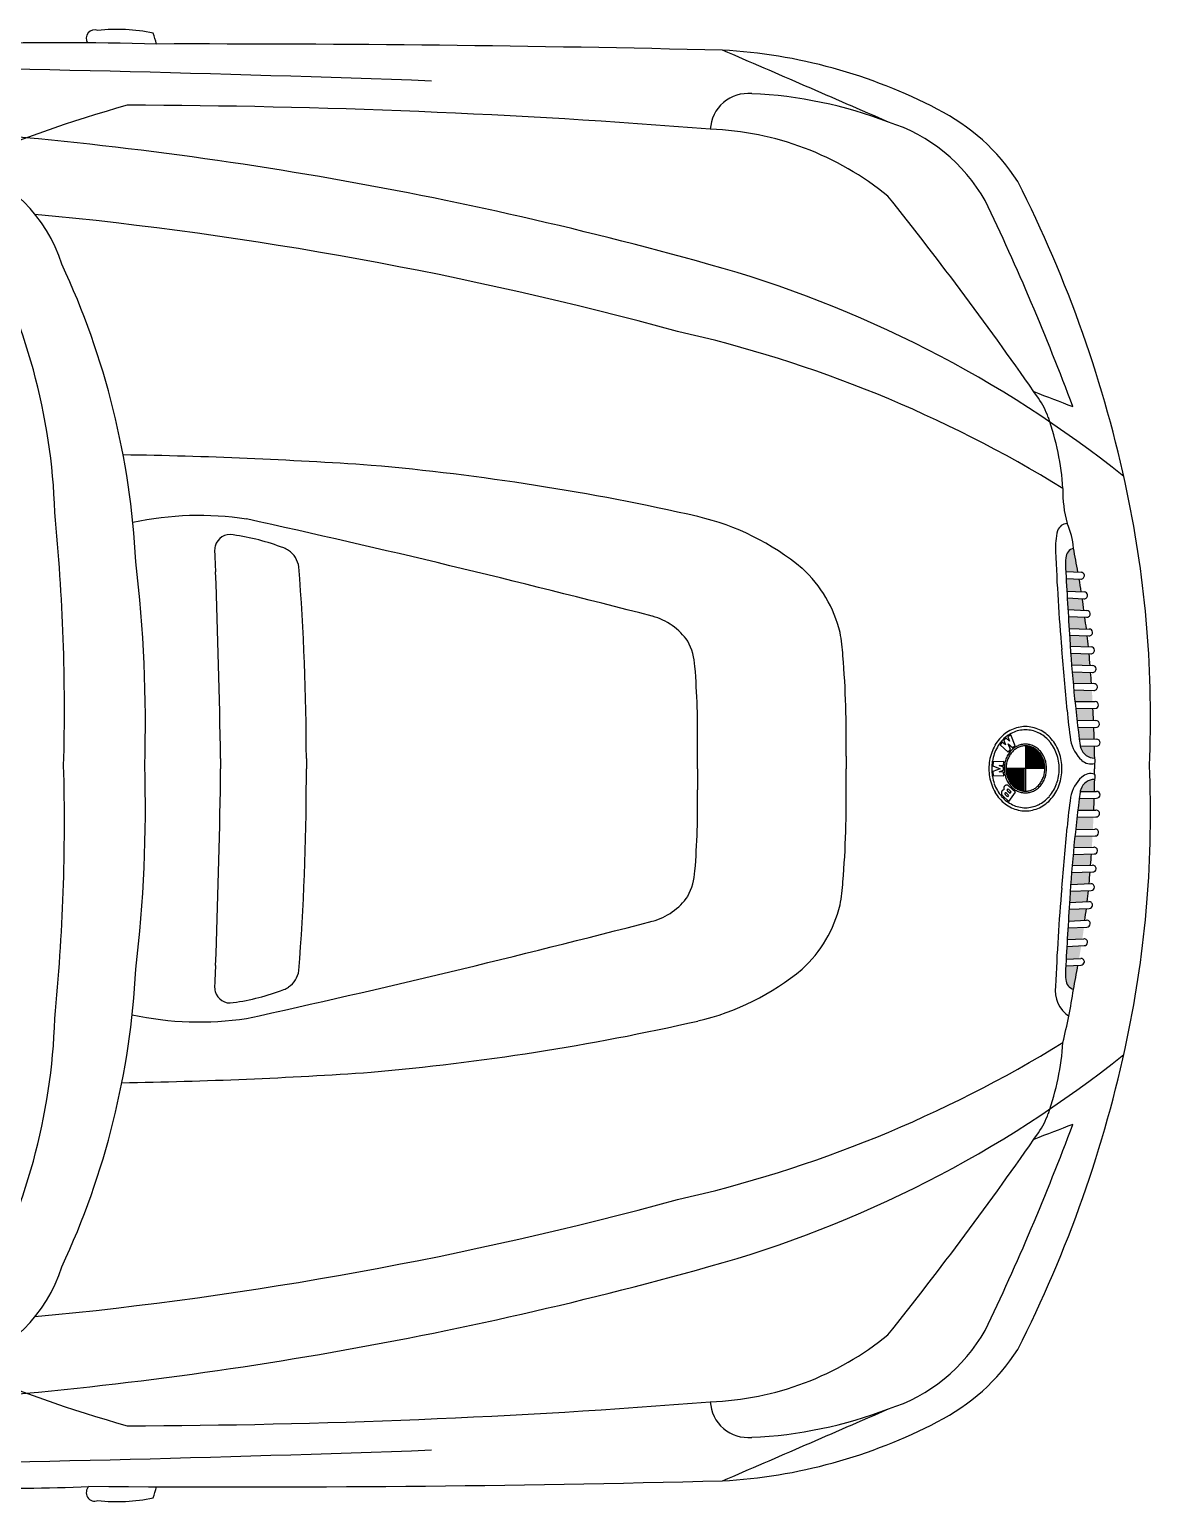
# Model space of a CAD drawing. Header units: millimetres. Extents: x -4878 to 1, y -1048 to 1048.
# Drawn here: x -1419 to 1, y -933 to 933 of the extents above; entities that cross this region are included whole.
import ezdxf

# ---------------------------------------------------------------- set-up
doc = ezdxf.new("R2010")
doc.units = ezdxf.units.MM
doc.layers.add('ceco.net 213', color=7, linetype='Continuous')

msp = doc.modelspace()

# ---------------------------------------------------------------- hatches: boundary and pattern name
at = {"layer": 'ceco.net 213'}
h = msp.add_hatch(color=256, dxfattribs=at)
h.paths.add_polyline_path([(-106.2, 263.3, -0.293928), (-96.3, 275.5, -0.003552), (-90.6, 245), (-106.1, 245.7, -0.000129), (-106.4, 250.1, -0.045826)])
h.paths.add_polyline_path([(-105.6, 236.9), (-89.1, 236.2, -0.00318), (-86.5, 220.2), (-104.7, 221, -0.000463)])
h.paths.add_polyline_path([(-104.2, 212.3), (-85.1, 211.4, -0.002919), (-83, 196.7), (-103.4, 197.6, -0.000426)])
h.paths.add_polyline_path([(-102.8, 188.8), (-81.8, 187.9, -0.002927), (-80, 173.1), (-101.9, 173.8, -0.000436)])
h.paths.add_polyline_path([(-101.1, 160.7, -0.000127), (-101.3, 165.1), (-79, 164.3, -0.002764), (-77.5, 150.3), (-100.4, 151.1, -0.001231)])
h.paths.add_polyline_path([(-99.8, 142.4), (-76.6, 141.5, -0.00002), (-76.6, 141.4, -0.002061), (-75.3, 126.7), (-98.7, 127.4, -0.00191)])
h.paths.add_polyline_path([(-98, 118.7), (-74.6, 118, -0.001956), (-73.6, 104), (-96.8, 104.5, -0.001813)])
h.paths.add_polyline_path([(-95.9, 95.8), (-73, 95.2, -0.001989), (-72.2, 81), (-94.5, 81.3, -0.001847)])
h.paths.add_polyline_path([(-93.6, 72.6), (-71.7, 72.3, -0.002129), (-71, 57), (-91.9, 57.3, -0.001959)])
h.paths.add_polyline_path([(-90.9, 48.6), (-70.6, 48.3, -0.002083), (-70.1, 33.3), (-89, 33.6, -0.001921)])
h.paths.add_polyline_path([(-86.9, 22, -0.002472), (-87.7, 24.3, -0.021866), (-87.9, 24.9), (-69.8, 24.6, -0.002296), (-69.5, 9.3, -0.331138)])
h = msp.add_hatch(color=256, dxfattribs=at)
h.paths.add_polyline_path([(-106.2, -271.5, 0.293928), (-96.3, -283.7, 0.003552), (-90.6, -253.2), (-106.1, -254, 0.000129), (-106.4, -258.4, 0.045826)])
h.paths.add_polyline_path([(-105.6, -245.2), (-89.1, -244.4, 0.00318), (-86.5, -228.4), (-104.7, -229.3, 0.000463)])
h.paths.add_polyline_path([(-104.2, -220.5), (-85.1, -219.7, 0.002919), (-83, -204.9), (-103.4, -205.9, 0.000426)])
h.paths.add_polyline_path([(-102.8, -197.1), (-81.8, -196.1, 0.002927), (-80, -181.3), (-101.9, -182.1, 0.000436)])
h.paths.add_polyline_path([(-101.1, -169, 0.000127), (-101.3, -173.4), (-79, -172.6, 0.002764), (-77.5, -158.6), (-100.4, -159.4, 0.001231)])
h.paths.add_polyline_path([(-99.8, -150.6), (-76.6, -149.8, 0.00002), (-76.6, -149.7, 0.002061), (-75.3, -135), (-98.7, -135.7, 0.00191)])
h.paths.add_polyline_path([(-98, -126.9), (-74.6, -126.2, 0.001956), (-73.6, -112.2), (-96.8, -112.8, 0.001813)])
h.paths.add_polyline_path([(-95.9, -104), (-73, -103.5, 0.001989), (-72.2, -89.2), (-94.5, -89.6, 0.001847)])
h.paths.add_polyline_path([(-93.6, -80.9), (-71.7, -80.5, 0.002129), (-71, -65.2), (-91.9, -65.6, 0.001959)])
h.paths.add_polyline_path([(-90.9, -56.8), (-70.6, -56.5, 0.002083), (-70.1, -41.6), (-89, -41.9, 0.001921)])
h.paths.add_polyline_path([(-86.9, -30.3, 0.002472), (-87.7, -32.5, 0.021866), (-87.9, -33.1), (-69.8, -32.9, 0.002296), (-69.5, -17.6, 0.331138)])

# ---------------------------------------------------------------- linework, layer by layer
for p, q in [((-106.1, 245.7), (-86.7, 244.8)), ((-105.6, 236.9), (-87.2, 236.1)), ((-104.7, 221), (-82.7, 220)), ((-104.2, 212.3), (-83.1, 211.3)), ((-103.4, 197.6), (-79.3, 196.5)), ((-102.8, 188.8), (-79.7, 187.8)), ((-101.9, 173.8), (-76.4, 172.9)), ((-101.3, 165.1), (-76.8, 164.2)), ((-100.4, 151.1), (-74, 150.2)), ((-99.8, 142.4), (-74.3, 141.5)), ((-98.7, 127.4), (-71.9, 126.6)), ((-98, 118.7), (-72.2, 117.9)), ((-96.8, 104.5), (-70.3, 103.9)), ((-95.9, 95.8), (-70.5, 95.2)), ((-94.5, 81.3), (-68.9, 80.9)), ((-93.6, 72.6), (-69.1, 72.2)), ((-91.9, 57.3), (-67.8, 56.9)), ((-175.8, 38.8), (-179.4, 36.3)), ((-170.3, 25), (-175.8, 38.8)), ((-90.9, 48.6), (-68, 48.2)), ((-572.7, -4.1), (-572.7, 22.7)), ((-186.5, 29.7), (-189.4, 26.2)), ((-189.4, 26.2), (-179, 17)), ((-182.5, 26.2), (-186.5, 29.7)), ((-181.6, 34.8), (-184.8, 31.9)), ((-184.8, 31.9), (-182.5, 26.2)), ((-177.3, 31), (-181.6, 34.8)), ((-179.4, 36.3), (-177.3, 31)), ((-176.3, 20.3), (-179.1, 27.4)), ((-179.1, 27.4), (-173.7, 22.7)), ((-179, 17), (-176.3, 20.3)), ((-173.7, 22.7), (-170.3, 25)), ((-157.2, 24.9), (-157.2, -32.6)), ((-155.7, -3.9), (-155.7, 24.8)), ((-154.1, -3.9), (-154.1, 24.6)), ((-152.6, -3.9), (-152.6, 24.4)), ((-151, -3.9), (-151, 24)), ((-149.5, -3.9), (-149.5, 23.4)), ((-147.9, -3.9), (-147.9, 22.8)), ((-146.4, -3.9), (-146.4, 21.9)), ((-144.8, -3.9), (-144.8, 21)), ((-143.3, -3.9), (-143.3, 19.8)), ((-89, 33.6), (-67, 33.3)), ((-87.9, 24.9), (-67.1, 24.6)), ((-1177.2, 8.9), (-1177.2, -4.1)), ((-1068.4, 8.9), (-1068.4, -4.1)), ((-384.4, 11.8), (-384.4, -4.1)), ((-197.9, 4.5), (-198.4, -0.5)), ((-184.6, 5.1), (-197.9, 4.5)), ((-190.6, -0.1), (-185.2, 0.1)), ((-185.2, 0.1), (-184.6, 5.1)), ((-141.7, -3.9), (-141.7, 18.5)), ((-140.2, -3.9), (-140.2, 16.9)), ((-138.7, -3.9), (-138.7, 15)), ((-137.1, -3.9), (-137.1, 12.7)), ((-135.6, -3.9), (-135.6, 9.9)), ((-134, -3.9), (-134, 5.9)), ((-69.5, 2.6), (-69.5, -4.1)), ((-1177.2, -17.1), (-1177.2, -4.1)), ((-1068.4, -17.1), (-1068.4, -4.1)), ((-572.7, -4.1), (-572.7, -30.9)), ((-384.4, -20), (-384.4, -4.1)), ((-198.4, -0.5), (-189.3, -4.1)), ((-189.3, -4.1), (-198.4, -7.7)), ((-198.4, -7.7), (-197.9, -12.8)), ((-197.9, -12.8), (-184.6, -13.3)), ((-185.1, -2.3), (-190.6, -0.1)), ((-190.6, -8.1), (-185.1, -5.9)), ((-185.2, -8.3), (-190.6, -8.1)), ((-184.6, -13.3), (-185.2, -8.3)), ((-185.1, -5.9), (-185.1, -2.3)), ((-132.6, -3.9), (-181.8, -3.9)), ((-180.4, -13.5), (-180.4, -3.9)), ((-178.8, -17.5), (-178.8, -3.9)), ((-177.3, -20.4), (-177.3, -3.9)), ((-175.8, -22.7), (-175.8, -3.9)), ((-174.2, -24.6), (-174.2, -3.9)), ((-172.7, -26.2), (-172.7, -3.9)), ((-171.1, -27.5), (-171.1, -3.9)), ((-169.6, -28.7), (-169.6, -3.9)), ((-168, -29.6), (-168, -3.9)), ((-166.5, -30.5), (-166.5, -3.9)), ((-164.9, -31.1), (-164.9, -3.9)), ((-163.4, -31.7), (-163.4, -3.9)), ((-161.8, -32.1), (-161.8, -3.9)), ((-160.3, -32.4), (-160.3, -3.9)), ((-158.8, -32.5), (-158.8, -3.9)), ((-69.5, -10.8), (-69.5, -4.1)), ((-179.8, -39.5), (-182.9, -36.7)), ((-181.6, -34.8), (-178.5, -37.6)), ((-180.1, -31.9), (-176.7, -35.1)), ((-175.4, -33.2), (-178.8, -30)), ((-170, -33.6), (-178.5, -25.7)), ((-178.3, -45.5), (-170, -33.6)), ((-176.7, -35.1), (-175.4, -33.2)), ((-87.9, -33.1), (-67.1, -32.8)), ((-186.4, -38), (-178.3, -45.5)), ((-178.5, -37.6), (-179.8, -39.5)), ((-89, -41.9), (-67, -41.5)), ((-91.9, -65.6), (-67.8, -65.2)), ((-90.9, -56.8), (-68, -56.5)), ((-94.5, -89.6), (-68.9, -89.2)), ((-93.6, -80.9), (-69.1, -80.5)), ((-95.9, -104), (-70.5, -103.4)), ((-98, -126.9), (-72.2, -126.2)), ((-96.8, -112.8), (-70.3, -112.1)), ((-98.7, -135.7), (-71.9, -134.9)), ((-100.4, -159.4), (-74, -158.4)), ((-99.8, -150.6), (-74.3, -149.7)), ((-101.9, -182.1), (-76.4, -181.2)), ((-101.3, -173.4), (-76.8, -172.5)), ((-103.4, -205.9), (-79.3, -204.7)), ((-102.8, -197.1), (-79.7, -196)), ((-104.2, -220.5), (-83.1, -219.6)), ((-104.7, -229.3), (-82.7, -228.3)), ((-106.1, -254), (-86.7, -253.1)), ((-105.6, -245.2), (-87.2, -244.4))]:
    msp.add_line(p, q, dxfattribs=at)
for centre, radius, start, end in [((-1387.6, -4517.1), 5432.9, 88.6369, 91.2288), ((-1336.6, 921.4), 10.8, 68.8268, 211.8987), ((-1308.7, 702.6), 230.2, 78.4807, 95.982), ((-1385, 882.3), 130.5, 14.1637, 20.5226), ((-1211, -27439.6), 28353.9, 88.64613, 90.0958), ((-577, 243.2), 664.2, 62.3681, 86.9009), ((-21705, -48219.9), 53491.2, 66.44797, 66.69332), ((-2212.9, -35516.8), 36407.5, 87.9489, 89.2314), ((-508.6, 803.5), 48.1, 84.5891, 176.7107), ((-527.5, 304.8), 547, 68.935, 87.5408), ((-865.2, -712), 1607.3, 105.5296, 113.468), ((-1321.5, -8819.5), 9656.2, 85.45634, 89.84601), ((-384.8, 600.1), 258.9, 32.737, 63.4112), ((-1881.5, -4085.7), 4902.6, 74.3413, 86.5566), ((-570, 429.4), 377.1, 50.7542, 87.9612), ((-395.4, 610.5), 214.7, 29.3699, 72.5235), ((-1565.9, 574.8), 197.1, 17.8496, 72.0929), ((-1586.7, 18.5), 1592.6, 11.8669, 26.9428), ((-4132.1, -2308.4), 4860.6, 34.7985, 38.562), ((-3025.3, -637.4), 3125.2, 20.4555, 25.6581), ((-1871.9, -4133.8), 4854, 74.7859, 84.5677), ((-2162, 296.7), 775.1, 1.7815, 28.868), ((-2300.4, 205.8), 1017.2, 2.9578, 24.9696), ((-951.1, -782.6), 1471, 51.3622, 74.5112), ((-951, -1014.4), 1603.8, 58.3615, 77.2888), ((1490.6, 4649.5), 4485.1, 248.5922, 249.2681), ((-224.8, 407), 102.4, 19.4563, 34.7985), ((-446.6, 328.6), 337.7, 3.8002, 19.4563), ((-1391.6, -5487.8), 5882.1, 86.04947, 89.11475), ((-1256.6, -2698), 3090.2, 77.2073, 84.982), ((42.5, 346.7), 152.3, 178.3586, 195.3071), ((-1384.9, 61.2), 1386.2, 357.4684, 11.8544), ((-3946.3, 71.2), 2571.2, 358.4139, 5.5705), ((-1203.8, -82.8), 399.6, 81.4466, 102.2111), ((-4104.5, -13173.7), 13807.1, 75.42537, 77.6203), ((-645.9, 1.1), 322.8, 50.3999, 76.8416), ((-104.1, 293.5), 13, 91.125, 162.0906), ((-180.3, 270.1), 84.2, 3.6951, 25.623), ((-1165.2, 273.1), 19.5, 78.2565, 165.1685), ((-1199.4, 12), 282.8, 68.8091, 82.2362), ((-33.8, 276.1), 85.4, 165.4789, 183.1969), ((-1134.8, 269.4), 50, 169.9749, 178.2179), ((12751.6, 957.1), 13953.3, 182.81869, 182.92443), ((-1109.5, 244.7), 33.4, 56.2653, 68.3033), ((-1108.1, 247.2), 30.5, 8.5311, 55.9559), ((2645.7, 382.7), 2767, 182.3073, 184.8851), ((-34.7, 255.6), 71.8, 173.9299, 184.3599), ((-91.7, 261.7), 14.5, 108.2181, 174.0583), ((-2240.4, -138), 2183.6, 10.1019, 10.9159), ((-3008.7, 54.4), 1736.2, 358.203, 6.7434), ((-11378.8, -145.4), 10202.8, 0.86615, 2.19413), ((-4323.5, 3.3), 3255, 0.097, 4.3754), ((-552.9, 128.4), 165.8, 14.0104, 47.1395), ((8501.5, 716.6), 8620.5, 183.10195, 183.69697), ((-86.9, 240.3), 4.5, 9.8582, 87.3637), ((-1346.2, 22.8), 1275.1, 8.9065, 9.6353), ((-87, 240.6), 4.5, 267.3637, 9.8715), ((-1346.2, 22.8), 1275.1, 7.8382, 8.5073), ((-82.9, 215.8), 4.5, 267.3637, 8.7385), ((-82.9, 215.5), 4.5, 8.7253, 87.3637), ((-650.6, 112.1), 79.7, 34.7268, 75.0119), ((-1346.2, 22.8), 1275.1, 6.7697, 7.4404), ((-79.5, 192.3), 4.5, 267.3637, 7.667), ((-79.5, 192), 4.5, 7.6538, 87.3637), ((-716, 114.7), 328.4, 4.2535, 9.4326), ((-76.6, 168.7), 4.5, 267.9782, 6.597), ((-76.6, 168.4), 4.5, 6.5839, 87.9782), ((-656.5, 119.8), 80.7, 3.9951, 27.8706), ((1858.2, 282.1), 1963, 183.5447, 187.5108), ((-1346.2, 22.8), 1275.1, 5.7403, 6.3737), ((-74.1, 145.7), 4.5, 5.5513, 87.9782), ((-1674.3, 34.4), 1290.1, 358.9941, 4.6513), ((-27020.9, -2262.8), 27017.4, 4.95367, 5.11743), ((-1346.2, 22.8), 1275.1, 5.3409, 5.3454), ((-1864.4, -20.8), 1795.2, 4.7146, 5.1868), ((-74.2, 146), 4.5, 267.9782, 5.5644), ((-1735.2, 36.8), 1162.6, 359.3024, 4.368), ((-1864.4, -20.8), 1795.2, 3.9865, 4.4348), ((-72.1, 122.4), 4.5, 267.9782, 5.5644), ((-72.1, 122.1), 4.5, 5.5513, 87.9782), ((-70.5, 99.7), 4.52, 268.066, 1.6643), ((-70.5, 99.4), 4.5, 5.5513, 87.9782), ((-69, 76.7), 4.52, 269.1936, 359.2428), ((-69, 76.4), 4.5, 3.1138, 89.1041), ((882.7, 165), 991.7, 185.4884, 187.7082), ((-1864.4, -20.8), 1795.2, 2.4847, 2.9727), ((-67.9, 52.4), 4.5, 2.3453, 89.1041), ((-153.3, 2), 48.5, 127.7117, 139.166), ((-155.6, 5), 44.7, 115.6207, 127.7071), ((-155.7, 4.3), 41.3, 115.6207, 127.7071), ((-156.8, 7.5), 41.9, 102.9815, 115.6001), ((-156.9, 6.6), 38.7, 102.9815, 115.6001), ((-157.2, 8.9), 40.4, 90.0203, 102.9467), ((-157.2, 7.9), 37.3, 90.0203, 102.9467), ((-157.2, 8.9), 40.4, 77.0533, 89.9797), ((-157.2, 7.9), 37.3, 77.0533, 89.9797), ((-157.6, 6.6), 38.7, 64.3999, 77.0185), ((-157.6, 7.5), 41.9, 64.3999, 77.0185), ((-158.7, 4.3), 41.3, 52.2929, 64.3793), ((-158.8, 5), 44.7, 52.2929, 64.3793), ((-161.1, 2), 48.5, 40.834, 52.2883), ((-1864.4, -20.8), 1795.2, 1.7288, 2.2062), ((-67.9, 52.7), 4.5, 269.1041, 2.3545), ((-146.7, -2.7), 56.6, 149.9808, 160.308), ((-147.5, -2.8), 52.3, 149.9808, 160.308), ((-150.2, -0.7), 52.7, 139.1576, 149.9974), ((-150.7, -1), 48.6, 139.1576, 149.9974), ((-153.6, 1.5), 44.8, 127.7117, 139.166), ((-155, -0.3), 28, 127.7117, 139.166), ((-155, -0.3), 25.8, 127.7117, 139.166), ((-156.3, 1.4), 25.8, 115.6207, 127.7071), ((-156.3, 1.4), 23.7, 115.6207, 127.7071), ((-157, 2.8), 24.2, 102.9815, 115.6001), ((-157, 2.8), 22.1, 102.9815, 115.6001), ((-157.2, 3.7), 23.3, 90.0203, 102.9467), ((-157.2, 3.7), 21.2, 90.0203, 102.9467), ((-157.2, 3.7), 23.3, 77.0533, 89.9797), ((-157.2, 3.7), 21.2, 77.0533, 89.9797), ((-157.4, 2.8), 22.1, 64.3999, 77.0185), ((-157.4, 2.8), 24.2, 64.3999, 77.0185), ((-158.1, 1.4), 23.7, 52.2929, 64.3793), ((-158.1, 1.4), 25.8, 52.2929, 64.3793), ((-159.5, -0.3), 25.8, 40.834, 52.2883), ((-159.5, -0.3), 28, 40.834, 52.2883), ((-160.8, 1.5), 44.8, 40.834, 52.2883), ((-163.7, -1), 48.6, 30.0026, 40.8424), ((-164.3, -0.7), 52.7, 30.0026, 40.8424), ((-166.9, -2.8), 52.3, 19.692, 30.0192), ((-167.7, -2.7), 56.6, 19.692, 30.0192), ((-54.2, 40.7), 46.6, 190.684, 227.0867), ((-80.7, 26.5), 7.33, 187.3657, 197.5245), ((137.8, 103.5), 239, 199.3685, 199.935), ((-69.7, 27.4), 18, 197.2149, 270.5022), ((-1731.2, -19.1), 1662, 0.9813, 1.5075), ((-67.1, 29.1), 4.5, 269.1041, 1.5968), ((-67.1, 28.8), 4.5, 1.5875, 89.1041), ((-142.1, -4.1), 61.4, 170.2305, 180.0117), ((-143.8, -3.8), 59.7, 160.2871, 170.2534), ((-143.3, -4.1), 56.7, 170.2305, 180.0117), ((-144.8, -3.8), 55.1, 160.2871, 170.2534), ((-148.5, -3.8), 35.4, 170.2305, 180.0117), ((-149.5, -3.7), 34.5, 160.2871, 170.2534), ((-151.2, -3), 32.7, 149.9808, 160.308), ((-148.5, -3.8), 33.3, 170.2305, 180.0117), ((-149.5, -3.7), 32.3, 160.2871, 170.2534), ((-151.2, -3), 30.5, 149.9808, 160.308), ((-153.1, -1.9), 30.4, 139.1576, 149.9974), ((-153.1, -1.9), 28.2, 139.1576, 149.9974), ((-161.3, -1.9), 28.2, 30.0026, 40.8424), ((-161.3, -1.9), 30.4, 30.0026, 40.8424), ((-163.3, -3), 30.5, 19.692, 30.0192), ((-163.3, -3), 32.7, 19.692, 30.0192), ((-164.9, -3.7), 32.3, 9.7466, 19.7129), ((-165.9, -3.8), 33.3, 359.9883, 9.7695), ((-164.9, -3.7), 34.5, 9.7466, 19.7129), ((-165.9, -3.8), 35.4, 359.9883, 9.7695), ((-169.6, -3.8), 55.1, 9.7466, 19.7129), ((-171.1, -4.1), 56.7, 359.9883, 9.7695), ((-170.6, -3.8), 59.7, 9.7466, 19.7129), ((-172.3, -4.1), 61.4, 359.9883, 9.7695), ((-74, 20), 18, 228.4796, 284.4854), ((-76.3, 6), 7.6, 333.3274, 26.3321), ((-1384.9, -61.2), 1386.2, 348.1456, 2.5316), ((-3946.3, -71.2), 2571.2, 354.4295, 1.5861), ((-3008.7, -54.4), 1736.2, 353.2566, 1.797), ((-11378.8, 137.1), 10202.8, 357.80587, 359.13385), ((-4323.5, -11.6), 3255, 355.6246, 359.903), ((-142.1, -4.1), 61.4, 179.9883, 189.7695), ((-143.8, -4.4), 59.7, 189.7466, 199.7129), ((-143.3, -4.1), 56.7, 179.9883, 189.7695), ((-144.8, -4.4), 55.1, 189.7466, 199.7129), ((-148.5, -3.9), 35.4, 179.9883, 189.7695), ((-149.5, -4), 34.5, 189.7466, 199.7129), ((-151.2, -4.7), 32.7, 199.692, 210.0192), ((-148.5, -3.9), 33.3, 179.9883, 189.7695), ((-149.5, -4), 32.3, 189.7466, 199.7129), ((-151.2, -4.7), 30.5, 199.692, 210.0192), ((-163.3, -4.7), 30.5, 329.9808, 340.308), ((-163.3, -4.7), 32.7, 329.9808, 340.308), ((-164.9, -4), 32.3, 340.2871, 350.2534), ((-165.9, -3.9), 33.3, 350.2305, 0.0117), ((-164.9, -4), 34.5, 340.2871, 350.2534), ((-165.9, -3.9), 35.4, 350.2305, 0.0117), ((-169.6, -4.4), 55.1, 340.2871, 350.2534), ((-171.1, -4.1), 56.7, 350.2305, 0.0117), ((-170.6, -4.4), 59.7, 340.2871, 350.2534), ((-172.3, -4.1), 61.4, 350.2305, 0.0117), ((-54.2, -48.9), 46.6, 132.9133, 169.316), ((-69.7, -35.6), 18, 89.4978, 162.7851), ((-74, -28.2), 18, 75.5146, 131.5204), ((-1731.2, 10.9), 1662, 358.4925, 359.0187), ((-76.3, -14.2), 7.6, 333.6679, 26.6726), ((-1735.2, -45.1), 1162.6, 355.632, 0.6976), ((-1674.3, -42.7), 1290.1, 355.3487, 1.0059), ((-146.7, -5.5), 56.6, 199.692, 210.0192), ((-147.5, -5.4), 52.3, 199.692, 210.0192), ((-150.2, -7.5), 52.7, 210.0026, 220.8424), ((-150.7, -7.2), 48.6, 210.0026, 220.8424), ((-183.2, -34.8), 4.57, 164.8034, 174.885), ((-183.1, -34.8), 4.64, 174.8602, 184.8393), ((-183.1, -34.8), 4.58, 184.8145, 194.8901), ((-183.3, -34.8), 4.38, 154.4487, 164.8269), ((-183.3, -34.9), 4.39, 194.8665, 205.2331), ((-183.6, -34.7), 4.1, 143.6181, 154.4688), ((-183.6, -35), 4.11, 205.2128, 216.0471), ((-183.9, -34.5), 3.77, 132.1729, 143.6312), ((-184.1, -34.2), 3.47, 120.049, 132.1738), ((-184.2, -34), 3.22, 107.2993, 120.0333), ((-184.2, -33.9), 3.07, 94.1188, 107.2665), ((-179.7, -29.2), 5.06, 168.5831, 178.6466), ((-179.6, -29.2), 5.08, 178.6213, 188.6572), ((-179.8, -29.2), 4.95, 188.6324, 198.8416), ((-179.8, -29.2), 4.89, 158.3168, 168.6076), ((-180.1, -29.1), 4.61, 147.6336, 158.3388), ((-180.4, -28.9), 4.27, 136.3748, 147.6499), ((-180.6, -28.6), 3.92, 124.4433, 136.3808), ((-181.9, -35.7), 1.37, 166.3248, 176.1989), ((-181.9, -35.7), 1.38, 176.1753, 185.9758), ((-181.9, -35.7), 1.32, 156.2146, 166.3474), ((-181.9, -35.7), 1.36, 185.9524, 195.8677), ((-182, -35.7), 1.3, 195.8455, 206.0588), ((-182, -35.7), 1.24, 145.6723, 156.2344), ((-182, -35.8), 1.22, 206.04, 216.7165), ((-182.1, -35.6), 1.14, 134.5578, 145.6862), ((-182.1, -35.8), 1.12, 216.7043, 227.9699), ((-182.2, -35.5), 1.05, 122.7937, 134.5615), ((-180.8, -28.4), 3.62, 111.8457, 124.4338), ((-182.2, -35.5), 0.974, 110.4033, 122.7826), ((-182.2, -35.4), 0.923, 97.5403, 110.3758), ((-182.2, -35.4), 0.903, 84.4801, 97.5011), ((-180.9, -28.2), 3.41, 98.728, 111.8182), ((-182.2, -35.4), 0.918, 71.5566, 84.44), ((-182.2, -35.5), 0.965, 59.065, 71.5268), ((-182.3, -35.5), 1.04, 47.1858, 59.0513), ((-180.9, -28.1), 3.32, 85.3736, 98.6869), ((-180.9, -28.1), 3.37, 72.138, 85.3304), ((-179.2, -31), 1.31, 156.091, 166.2145), ((-179.2, -31), 1.37, 166.192, 176.055), ((-179.2, -31), 1.38, 176.0316, 185.8184), ((-179.2, -31), 1.36, 185.795, 195.6935), ((-179.2, -31), 1.3, 195.6714, 205.8638), ((-179.3, -30.9), 1.24, 145.5572, 156.1107), ((-179.3, -31), 1.22, 205.845, 216.4966), ((-179.4, -30.9), 1.14, 134.4516, 145.571), ((-179.4, -31.1), 1.12, 216.4843, 227.7215), ((-179.4, -30.8), 1.05, 122.6978, 134.4552), ((-179.5, -30.7), 0.974, 110.3201, 122.6866), ((-181, -28.3), 3.54, 59.3421, 72.1055), ((-179.5, -30.7), 0.923, 97.4725, 110.2926), ((-179.5, -30.7), 0.903, 84.43, 97.4335), ((-153.1, -5.8), 30.4, 210.0026, 220.8424), ((-179.5, -30.7), 0.918, 71.525, 84.3901), ((-179.5, -30.7), 0.965, 59.0514, 71.4954), ((-181.1, -28.5), 3.82, 47.1843, 59.3271), ((-179.6, -30.8), 1.04, 47.1887, 59.0378), ((-153.1, -5.8), 28.2, 210.0026, 220.8424), ((-155, -7.4), 28, 220.834, 232.2883), ((-155, -7.4), 25.8, 220.834, 232.2883), ((-156.3, -9.1), 25.8, 232.2929, 244.3793), ((-156.3, -9.1), 23.7, 232.2929, 244.3793), ((-157, -10.6), 24.2, 244.3999, 257.0185), ((-157, -10.6), 22.1, 244.3999, 257.0185), ((-157.2, -11.4), 23.3, 257.0533, 269.9797), ((-157.2, -11.4), 21.2, 257.0533, 269.9797), ((-157.2, -11.4), 21.2, 270.0203, 282.9467), ((-157.2, -11.4), 23.3, 270.0203, 282.9467), ((-157.4, -10.6), 22.1, 282.9815, 295.6001), ((-157.4, -10.6), 24.2, 282.9815, 295.6001), ((-158.1, -9.1), 23.7, 295.6207, 307.7071), ((-158.1, -9.1), 25.8, 295.6207, 307.7071), ((-159.5, -7.4), 25.8, 307.7117, 319.166), ((-159.5, -7.4), 28, 307.7117, 319.166), ((-161.3, -5.8), 28.2, 319.1576, 329.9974), ((-161.3, -5.8), 30.4, 319.1576, 329.9974), ((-163.7, -7.2), 48.6, 319.1576, 329.9974), ((-164.3, -7.5), 52.7, 319.1576, 329.9974), ((-166.9, -5.4), 52.3, 329.9808, 340.308), ((-167.7, -5.5), 56.6, 329.9808, 340.308), ((1858.2, -290.4), 1963, 172.4892, 176.4553), ((-80.7, -34.7), 7.33, 162.4755, 172.6343), ((137.8, -111.8), 239, 160.065, 160.6315), ((-67.1, -37.3), 4.5, 358.4032, 90.8959), ((-67.1, -37), 4.5, 270.8959, 358.4125), ((-153.3, -10.2), 48.5, 220.834, 232.2883), ((-153.6, -9.8), 44.8, 220.834, 232.2883), ((-183.8, -35.2), 3.78, 216.0337, 227.4724), ((-155.6, -13.2), 44.7, 232.2929, 244.3793), ((-155.7, -12.5), 41.3, 232.2929, 244.3793), ((-156.8, -15.7), 41.9, 244.3999, 257.0185), ((-156.9, -14.8), 38.7, 244.3999, 257.0185), ((-157.2, -16.2), 37.3, 257.0533, 269.9797), ((-157.2, -16.2), 37.3, 270.0203, 282.9467), ((-157.6, -14.8), 38.7, 282.9815, 295.6001), ((-157.6, -15.7), 41.9, 282.9815, 295.6001), ((-158.7, -12.5), 41.3, 295.6207, 307.7071), ((-158.8, -13.2), 44.7, 295.6207, 307.7071), ((-160.8, -9.8), 44.8, 307.7117, 319.166), ((-161.1, -10.2), 48.5, 307.7117, 319.166), ((882.7, -173.3), 991.7, 172.2918, 174.5116), ((-1864.4, 12.6), 1795.2, 357.7938, 358.2712), ((-157.2, -17.2), 40.4, 257.0533, 269.9797), ((-157.2, -17.2), 40.4, 270.0203, 282.9467), ((-67.8, -61), 4.5, 353.403, 92.0218), ((-67.8, -60.7), 4.53, 269.6773, 349.4279), ((-27020.9, 2254.5), 27017.4, 354.88257, 355.04633), ((-68.9, -85), 4.5, 353.403, 92.0218), ((-68.9, -84.7), 4.53, 269.716, 349.437), ((-70.4, -107.9), 4.5, 353.403, 92.0218), ((-70.3, -107.6), 4.5, 272.0218, 353.4161), ((-1864.4, 12.6), 1795.2, 355.5652, 356.0135), ((-72.1, -130.7), 4.5, 353.403, 92.0218), ((-656.5, -128), 80.7, 332.1294, 356.0049), ((-716, -122.9), 328.4, 350.5674, 355.7465), ((-1864.4, 12.6), 1795.2, 354.8132, 355.2854), ((-72.1, -130.4), 4.5, 272.0218, 353.4161), ((-650.6, -120.4), 79.7, 284.9881, 325.2732), ((2645.7, -391), 2767, 175.1149, 177.6927), ((-1346.2, -31), 1275.1, 353.6263, 354.2597), ((-1346.2, -31), 1275.1, 354.6546, 354.6591), ((-74.2, -154.2), 4.5, 354.4356, 92.0218), ((-74.1, -153.9), 4.5, 272.0218, 354.4487), ((-552.9, -136.6), 165.8, 312.8605, 345.9896), ((8501.5, -724.9), 8620.5, 176.30303, 176.89805), ((-1346.2, -31), 1275.1, 352.5596, 353.2303), ((-76.6, -177), 4.5, 353.403, 92.0218), ((-76.6, -176.7), 4.5, 272.0218, 353.4161), ((-4104.5, 13165.5), 13807.1, 282.3797, 284.57463), ((-79.6, -200.5), 4.5, 353.403, 92.0218), ((-79.6, -200.3), 4.5, 272.0218, 353.4161), ((-83, -224.1), 4.5, 353.403, 92.0218), ((-82.9, -223.8), 4.5, 272.0218, 353.4161), ((-2300.4, -205.8), 1017.2, 335.0304, 357.0422), ((12751.6, -965.4), 13953.3, 177.07557, 177.18131), ((-1108.1, -255.4), 30.5, 304.0441, 351.4689), ((-645.9, -9.4), 322.8, 283.1584, 309.6001), ((-34.7, -263.8), 71.8, 175.6401, 186.0701), ((-2240.4, 129.8), 2183.6, 349.0841, 349.8981), ((-87, -248.9), 4.5, 353.403, 92.0218), ((-87, -248.6), 4.5, 272.0218, 353.4161), ((-1134.8, -277.7), 50, 181.7821, 190.0251), ((-80.9, -285.4), 38.6, 171.3909, 236.5228), ((-91.7, -269.9), 14.5, 185.9417, 251.7819), ((-1165.2, -281.4), 19.5, 194.8315, 281.7435), ((-1199.4, -20.2), 282.8, 277.7638, 291.1909), ((-1109.5, -253), 33.4, 291.6967, 303.7347), ((-797.7, -178.6), 709.2, 345.9271, 351.4729), ((-1203.8, 74.6), 399.6, 257.6648, 278.5534), ((-2162, -296.7), 775.1, 331.132, 358.2185), ((-1256.6, 2689.7), 3090.2, 275.018, 282.7927), ((-951, 1014.4), 1603.8, 282.7112, 301.6385), ((-1586.7, -18.5), 1592.6, 333.0572, 348.1331), ((-446.6, -328.6), 337.7, 340.5437, 356.1998), ((-951.1, 782.6), 1471, 285.4888, 308.6378), ((-1391.6, 5479.5), 5882.1, 270.86974, 273.95053), ((-224.8, -407), 102.4, 325.2015, 340.5437), ((-4132.1, 2308.4), 4860.6, 321.438, 325.2015), ((-3025.3, 637.4), 3125.2, 334.3419, 339.5445), ((1490.6, -4649.5), 4485.1, 110.7319, 111.4078), ((-1871.9, 4133.8), 4854, 275.4323, 285.2141), ((-1881.5, 4085.7), 4902.6, 273.4434, 285.6587), ((-1565.9, -574.8), 197.1, 287.9071, 342.1504), ((-570, -429.4), 377.1, 272.0388, 309.2458), ((-395.4, -610.5), 214.7, 287.4765, 330.6301), ((-384.8, -600.1), 258.9, 296.5888, 327.263), ((-865.2, 712), 1607.3, 246.532, 254.4704), ((-1321.5, 8819.5), 9656.2, 270.15399, 274.54366), ((-508.6, -803.5), 48.1, 183.2893, 275.4109), ((-21705, 48219.9), 53491.2, 293.30668, 293.55203), ((-527.5, -304.8), 547, 272.4592, 291.065), ((-577, -243.2), 664.2, 273.0991, 297.6319), ((-2212.9, 35516.8), 36407.5, 270.7686, 272.0511), ((-1437.4, 982), 1897.8, 267.9841, 272.8224), ((-1336.6, -921.4), 10.8, 132.8652, 291.1732), ((-1147.1, 22431), 23345.2, 269.51677, 271.48745), ((-1385, -882.3), 130.5, 339.4774, 345.9605), ((-1308.7, -702.6), 230.2, 264.018, 281.5193)]:
    msp.add_arc(centre, radius, start, end, dxfattribs=at)

doc.saveas('drawing.dxf')
